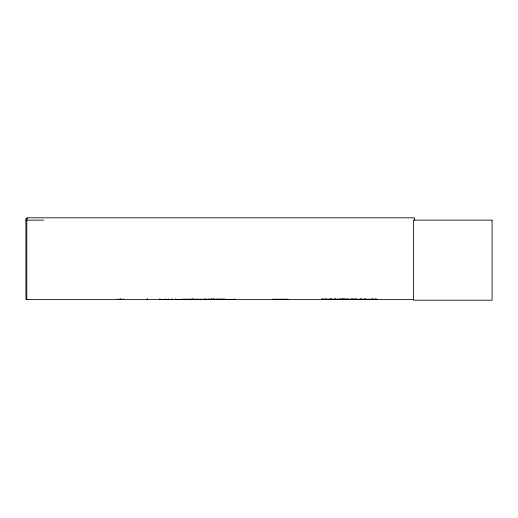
<?xml version="1.0" encoding="UTF-8"?>
<svg xmlns="http://www.w3.org/2000/svg" width="518" height="518" viewBox="0 0 518 518"><rect width="100%" height="100%" fill="white"/><g stroke="black" fill="none" stroke-linecap="round" stroke-linejoin="round"><path stroke-width="0.78" d="M191.997 299.365L234.706 299.365M334.35 299.423L334.634 299.003L334.991 299.475L334.375 299.495M340.747 299.501L341.394 299.475L341.038 299.003L340.747 299.527M321.419 299.469L321.788 299.003L322.151 299.475L321.445 299.495L376.987 299.475L376.625 299.003L376.275 299.495L376.987 299.475M335.897 299.475L335.535 299.003L335.165 299.469L335.91 299.527M339.789 299.495L340.132 299.003L340.494 299.475L339.776 299.423M343.039 299.495L343.628 299.508L343.292 299.003L342.948 299.423M343.486 299.469L343.855 299.003L344.211 299.475L343.596 299.495M346.445 299.508L346.108 299.003L345.739 299.469L346.425 299.423M346.665 299.495L347.015 299.003L347.371 299.475L346.671 299.527M352.072 299.495L352.415 299.003L352.777 299.475L352.305 299.003L351.165 299.495M355.231 299.003L354.979 299.495M355.367 299.508L356.021 299.003L356.319 299.527M323.562 299.449L353.736 299.449M159.699 299.449L172.436 299.365L159.343 299.527M352.259 299.236L352 299.521M355.413 299.527L354.934 299.521M355.976 299.236L356.494 299.475L356.138 299.003L355.834 299.521M27.519 218.635L25.9 218.635L25.9 299.527L413.61 299.527M25.9 220.137L43.667 220.137M183.799 299.203L198.802 299.203M208.942 299.203L223.951 299.216M272.947 299.203L287.956 299.203M321.743 299.236L376.67 299.236M146.749 299.501L147.326 299.449M183.812 299.488L234.706 299.449M272.96 299.488L287.943 299.488M182.537 299.449L175.667 299.365L182.951 299.527M356.177 299.236L355.678 299.495M352.117 299.521L351.515 299.003L351.21 299.521M351.806 299.527L351.398 299.003M355.121 299.003L355.594 299.475M414.419 220.228L414.419 217.806L26.813 217.806L26.813 299.527M353.658 298.86L353.658 299.527M348.329 298.86L348.329 299.527M346.374 298.86L346.374 299.527M342.903 298.86L342.903 299.527M341.045 298.86L341.045 299.527M339.73 298.86L339.73 299.527M337.568 298.86L337.568 299.527M335.612 298.86L335.612 299.527M334.395 298.86L334.395 299.527M330.283 298.86L330.283 299.527M328.969 298.86L328.969 299.527M323.64 298.86L323.64 299.527M234.706 298.86L234.706 299.527M224.754 298.86L224.754 299.527M222.695 298.86L222.695 299.527M219.49 298.86L219.49 299.527M217.023 298.86L217.023 299.527M213.96 298.86L213.96 299.527M213.72 298.86L213.72 299.527M211.791 298.86L211.713 299.527M211.648 298.86L211.648 299.527M208.696 298.86L208.696 299.527M206.287 298.86L206.287 299.527M205.283 298.86L205.283 299.527M204.785 298.86L204.785 299.527M203.982 298.86L203.943 299.527M200.906 298.86L200.906 299.527M192.8 298.86L192.8 299.527M192.003 298.86L191.958 299.527M182.401 298.86L182.401 299.527M175.596 298.86L175.596 299.527M172.5 298.86L172.5 299.527M168.253 298.86L168.253 299.527M165.702 298.86L165.702 299.527M159.816 298.86L159.816 299.527M147.494 298.86L147.494 299.527M147.416 298.86L147.416 299.527M123.685 298.86L123.685 299.527M121.193 298.86L121.193 299.527M120.558 298.86L120.558 299.527M119.878 298.86L119.878 299.527M117.34 298.86L117.34 299.527M322.695 299.003C321.516 299.605 323.86 299.637 322.695 299.003M325.511 299.003C324.333 299.605 326.677 299.637 325.511 299.003M326.411 299.003C325.233 299.605 327.583 299.637 326.411 299.003M330.911 299.003C329.733 299.605 332.083 299.637 330.911 299.003M331.818 299.003C330.639 299.605 332.983 299.637 331.818 299.003M342.392 299.003C341.213 299.605 343.557 299.637 342.392 299.003M344.755 299.003C343.576 299.605 345.927 299.637 344.755 299.003M360.735 299.003C359.557 299.605 361.901 299.637 360.735 299.003M361.635 299.003C360.457 299.605 362.807 299.637 361.635 299.003M364.452 299.003C363.273 299.605 365.624 299.637 364.452 299.003M365.358 299.003C364.18 299.605 366.524 299.637 365.358 299.003M372.002 299.003C370.823 299.605 373.167 299.637 372.002 299.003M372.902 299.003C371.73 299.605 374.074 299.637 372.902 299.003M375.718 299.003C374.546 299.605 376.89 299.637 375.718 299.003M492.1 220.137L413.506 220.137L413.506 300.194L492.1 300.194L492.1 220.137"/></g></svg>
